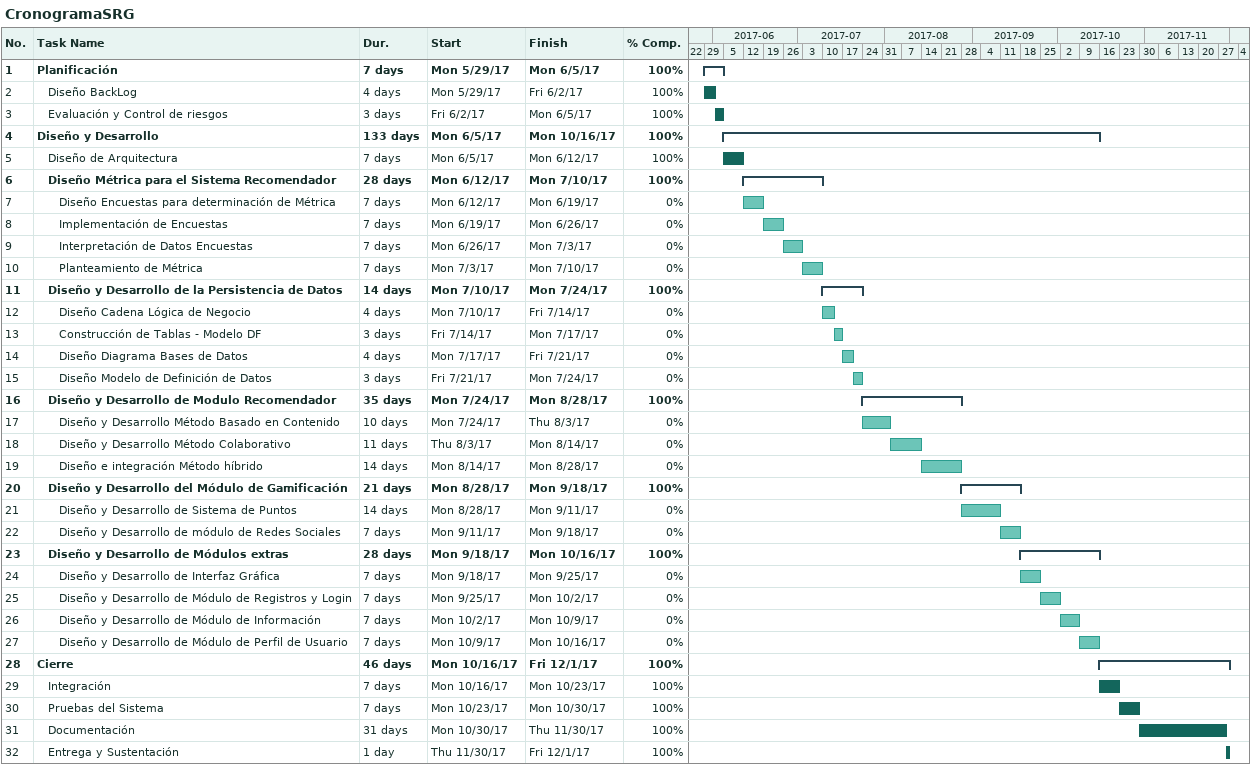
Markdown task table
CronogramaSRG

| ID | Level | Task | Duration | Start | Finish | % complete |
|---|---|---|---|---|---|---|
| 1 | 1 | **Planificación** | 7d | 2017-05-29 | 2017-06-05 | 100 |
| 2 | 2 | Diseño BackLog | 4d | 2017-05-29 | 2017-06-02 | 100 |
| 3 | 2 | Evaluación y Control de riesgos | 3d | 2017-06-02 | 2017-06-05 | 100 |
| 4 | 1 | **Diseño y Desarrollo** | 133d | 2017-06-05 | 2017-10-16 | 100 |
| 5 | 2 | Diseño de Arquitectura | 7d | 2017-06-05 | 2017-06-12 | 100 |
| 6 | 2 | **Diseño Métrica para el Sistema Recomendador** | 28d | 2017-06-12 | 2017-07-10 | 100 |
| 7 | 3 | Diseño Encuestas para determinación de Métrica | 7d | 2017-06-12 | 2017-06-19 | 0 |
| 8 | 3 | Implementación de Encuestas | 7d | 2017-06-19 | 2017-06-26 | 0 |
| 9 | 3 | Interpretación de Datos Encuestas | 7d | 2017-06-26 | 2017-07-03 | 0 |
| 10 | 3 | Planteamiento de Métrica | 7d | 2017-07-03 | 2017-07-10 | 0 |
| 11 | 2 | **Diseño y Desarrollo de la Persistencia de Datos** | 14d | 2017-07-10 | 2017-07-24 | 100 |
| 12 | 3 | Diseño Cadena Lógica de Negocio | 4d | 2017-07-10 | 2017-07-14 | 0 |
| 13 | 3 | Construcción de Tablas - Modelo DF | 3d | 2017-07-14 | 2017-07-17 | 0 |
| 14 | 3 | Diseño Diagrama Bases de Datos | 4d | 2017-07-17 | 2017-07-21 | 0 |
| 15 | 3 | Diseño Modelo de Definición de Datos | 3d | 2017-07-21 | 2017-07-24 | 0 |
| 16 | 2 | **Diseño y Desarrollo de Modulo Recomendador** | 35d | 2017-07-24 | 2017-08-28 | 100 |
| 17 | 3 | Diseño y Desarrollo Método Basado en Contenido | 10d | 2017-07-24 | 2017-08-03 | 0 |
| 18 | 3 | Diseño y Desarrollo Método Colaborativo | 11d | 2017-08-03 | 2017-08-14 | 0 |
| 19 | 3 | Diseño e integración Método híbrido | 14d | 2017-08-14 | 2017-08-28 | 0 |
| 20 | 2 | **Diseño y Desarrollo del Módulo de Gamificación** | 21d | 2017-08-28 | 2017-09-18 | 100 |
| 21 | 3 | Diseño y Desarrollo de Sistema de Puntos | 14d | 2017-08-28 | 2017-09-11 | 0 |
| 22 | 3 | Diseño y Desarrollo de módulo de Redes Sociales | 7d | 2017-09-11 | 2017-09-18 | 0 |
| 23 | 2 | **Diseño y Desarrollo de Módulos extras** | 28d | 2017-09-18 | 2017-10-16 | 100 |
| 24 | 3 | Diseño y Desarrollo de Interfaz Gráfica | 7d | 2017-09-18 | 2017-09-25 | 0 |
| 25 | 3 | Diseño y Desarrollo de Módulo de Registros y Login | 7d | 2017-09-25 | 2017-10-02 | 0 |
| 26 | 3 | Diseño y Desarrollo de Módulo de Información | 7d | 2017-10-02 | 2017-10-09 | 0 |
| 27 | 3 | Diseño y Desarrollo de Módulo de Perfil de Usuario | 7d | 2017-10-09 | 2017-10-16 | 0 |
| 28 | 1 | **Cierre** | 46d | 2017-10-16 | 2017-12-01 | 100 |
| 29 | 2 | Integración | 7d | 2017-10-16 | 2017-10-23 | 100 |
| 30 | 2 | Pruebas del Sistema | 7d | 2017-10-23 | 2017-10-30 | 100 |
| 31 | 2 | Documentación | 31d | 2017-10-30 | 2017-11-30 | 100 |
| 32 | 2 | Entrega y Sustentación | 1d | 2017-11-30 | 2017-12-01 | 100 |
